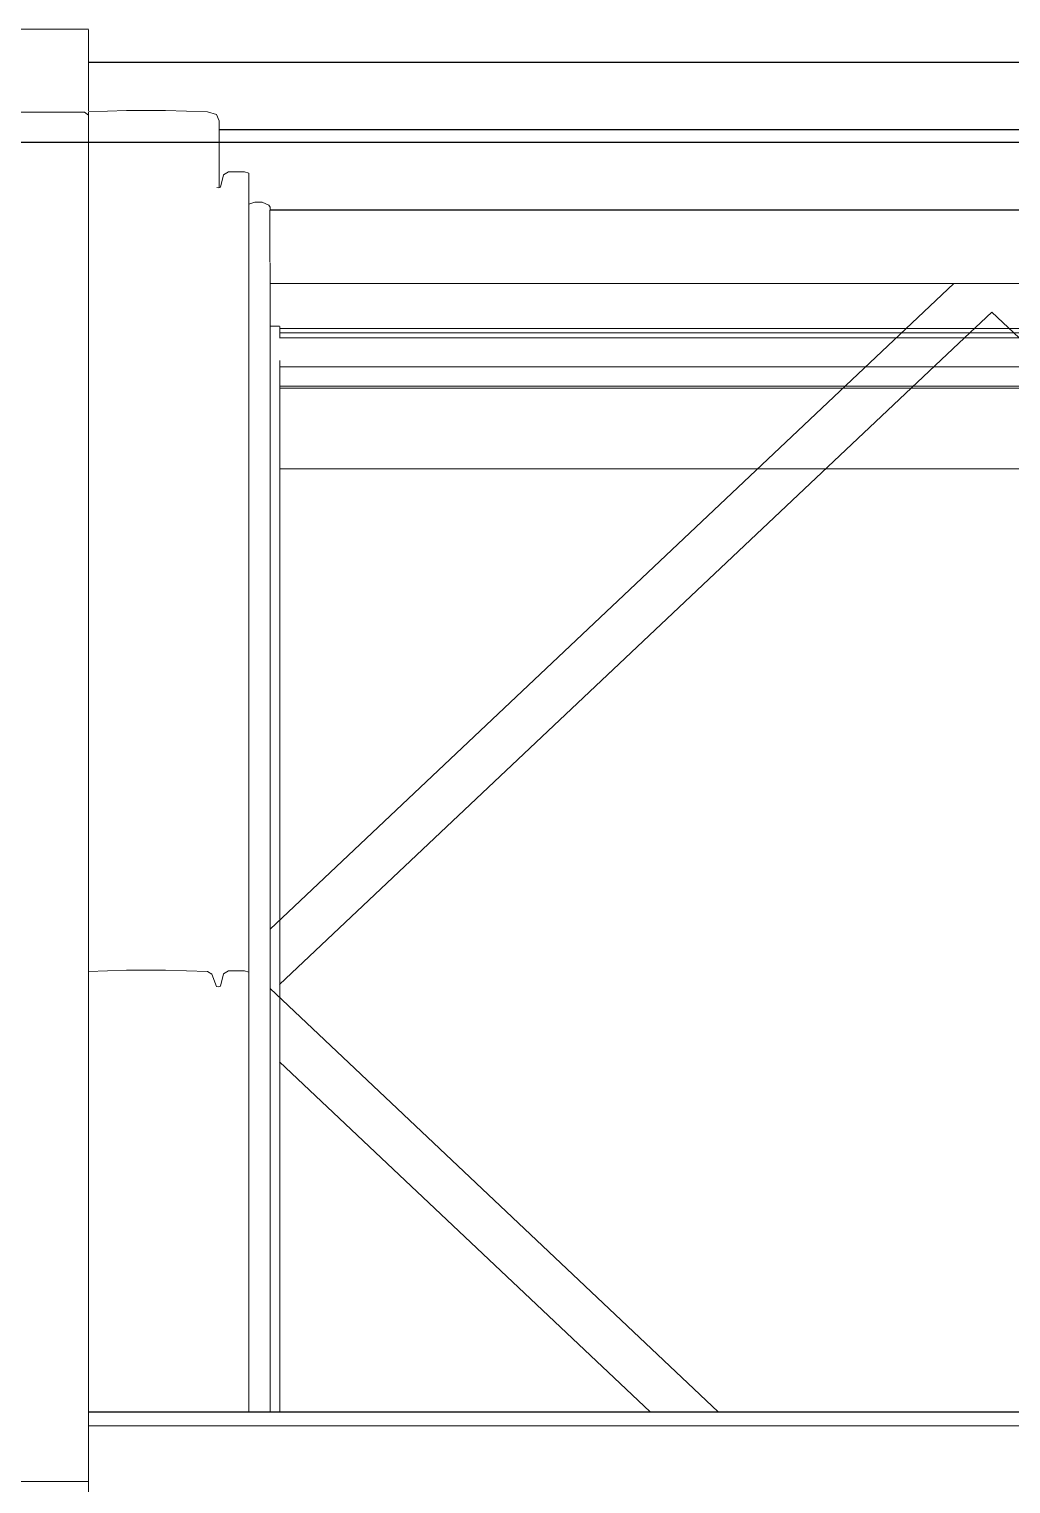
# Model space of a CAD drawing. Header units: metres. Extents: x -3 to 171, y -23 to 41.
# Drawn here: x 1.94 to 2.35, y -0.56 to 0.047 of the extents above; entities that cross this region are included whole.
import ezdxf

# ---------------------------------------------------------------- set-up
doc = ezdxf.new("R2010")
doc.units = ezdxf.units.M
doc.header["$MEASUREMENT"] = 0
doc.linetypes.add('Achse', pattern=[0.004, 0.002, -0.001, 0, -0.001])
doc.linetypes.add('Wipeout_Contour', pattern=[1, 0, -1])
for name, color, linetype in [('6._Dach PP STG1_1_000 Achsraster', 7, 'Continuous'), ('6._Dach PP STG1_1_325 Dachfenster', 7, 'Continuous'), ('6._Dach PP STG1_1_840 Baulinien', 7, 'Continuous'), ('6._Dach PP STG1_1_Neubau_840 Baulinien', 7, 'Continuous')]:
    doc.layers.add(name, color=color, linetype=linetype)
doc.linetypes.add('Grenze Grundstück', pattern='A,0,[1,415_260415_PP_VA_1_9 DD STG11.Shx,S=0.00031746,R=0,X=0,Y=0],-0.04,0', length=0.04)

msp = doc.modelspace()

# ---------------------------------------------------------------- linework, layer by layer
at = {"layer": '6._Dach PP STG1_1_000 Achsraster', "color": 5, "linetype": 'Achse', "lineweight": 0, "ltscale": 1000}
msp.add_line((-1.5, 0), (21, 0), dxfattribs=at)
at = {"layer": '6._Dach PP STG1_1_840 Baulinien', "color": 76, "linetype": 'Grenze Grundstück', "lineweight": 13, "ltscale": 1000, "true_color": 0x3f7f02, "flags": 128}
msp.add_lwpolyline([(0.06116, -22.52309), (0.05639, -12.20308), (0.00004, -0.00023), (18.98502, -0.00125), (18.95804, -11.44515), (18.90348, -19.57034), (18.8897, -22.52309)], dxfattribs=at)

# ---------------------------------------------------------------- wipeouts: each hides what was drawn before it
at = {"color": 254, "linetype": 'Wipeout_Contour', "lineweight": 0, "ltscale": 7.993236}
msp.add_wipeout([(1.96465, 0.04719), (1.91916, 0.04719), (1.92015, 0.04689), (1.96465, 0.04683)], dxfattribs=at).dxf.layer = '6._Dach PP STG1_1_325 Dachfenster'
at = {"color": 254, "linetype": 'Wipeout_Contour', "lineweight": 0, "ltscale": 7.082322}
msp.add_wipeout([(2.71905, 0.03339), (1.96465, 0.03339), (2.71905, 0.03311)], dxfattribs=at).dxf.layer = '6._Dach PP STG1_1_325 Dachfenster'

# ---------------------------------------------------------------- next in the draw order: wipeouts: each hides what was drawn before it
at = {"color": 254, "linetype": 'Wipeout_Contour', "lineweight": 0, "ltscale": 8.011429}
msp.add_wipeout([(1.96465, 0.04683), (1.92045, 0.04683), (1.92186, 0.04449), (1.96465, 0.04449)], dxfattribs=at).dxf.layer = '6._Dach PP STG1_1_325 Dachfenster'
at = {"color": 254, "linetype": 'Wipeout_Contour', "lineweight": 0, "ltscale": 9.591176}
msp.add_wipeout([(1.96465, 0.02858), (2.71905, 0.02858), (2.71905, 0.03311), (1.96465, 0.03311)], dxfattribs=at).dxf.layer = '6._Dach PP STG1_1_325 Dachfenster'
at = {"color": 254, "linetype": 'Wipeout_Contour', "lineweight": 0, "ltscale": 8.362648}
msp.add_wipeout([(1.96465, -0.34634), (1.96465, -0.53024), (1.98055, -0.53024), (1.98055, -0.34583)], dxfattribs=at).dxf.layer = '6._Dach PP STG1_1_325 Dachfenster'
at = {"color": 254, "linetype": 'Wipeout_Contour', "lineweight": 0, "ltscale": 8.52984}
msp.add_wipeout([(2.01615, -0.34746), (2.01615, -0.53024), (2.01815, -0.53024), (2.01815, -0.35262)], dxfattribs=at).dxf.layer = '6._Dach PP STG1_1_325 Dachfenster'
at = {"color": 254, "linetype": 'Wipeout_Contour', "lineweight": 0, "ltscale": 8.350469}
msp.add_wipeout([(1.96465, -0.55942), (1.92469, -0.55942), (1.92505, -0.56858), (1.96465, -0.56858)], dxfattribs=at).dxf.layer = '6._Dach PP STG1_1_325 Dachfenster'

# ---------------------------------------------------------------- next in the draw order: wipeouts: each hides what was drawn before it
at = {"color": 254, "linetype": 'Wipeout_Contour', "lineweight": 0, "ltscale": 8.231108}
msp.add_wipeout([(1.92615, 0.01247), (1.92615, -0.55942), (1.96295, -0.55942), (1.96295, 0.01247)], dxfattribs=at).dxf.layer = '6._Dach PP STG1_1_325 Dachfenster'
at = {"color": 254, "linetype": 'Wipeout_Contour', "lineweight": 0, "ltscale": 8.538811}
msp.add_wipeout([(2.01895, -0.35283), (2.01895, -0.53024), (2.01975, -0.53024), (2.01975, -0.35255)], dxfattribs=at).dxf.layer = '6._Dach PP STG1_1_325 Dachfenster'

# ---------------------------------------------------------------- next in the draw order: wipeouts: each hides what was drawn before it
at = {"color": 254, "linetype": 'Wipeout_Contour', "lineweight": 0, "ltscale": 8.300079}
msp.add_wipeout([(1.96295, 0.01247), (1.96295, -0.55942), (1.96465, -0.55942), (1.96465, 0.01121)], dxfattribs=at).dxf.layer = '6._Dach PP STG1_1_325 Dachfenster'
at = {"color": 254, "linetype": 'Wipeout_Contour', "lineweight": 0, "ltscale": 8.535828}
msp.add_wipeout([(2.01815, -0.35262), (2.01815, -0.53024), (2.01895, -0.53024), (2.01895, -0.35283)], dxfattribs=at).dxf.layer = '6._Dach PP STG1_1_325 Dachfenster'

# ---------------------------------------------------------------- next in the draw order: wipeouts: each hides what was drawn before it
at = {"color": 254, "linetype": 'Wipeout_Contour', "lineweight": 0, "ltscale": 37.748651}
msp.add_wipeout([(1.96465, 0.02356), (1.96465, 0.01269), (1.98055, 0.0132), (1.99675, 0.0132), (2.01435, 0.01264), (2.01815, 0.01158), (2.01915, 0.00882), (2.01915, 0.00525), (2.66455, 0.00525), (2.66455, 0.00882), (2.66555, 0.01158), (2.66935, 0.01264), (2.68695, 0.0132), (2.70315, 0.0132), (2.71905, 0.01269), (2.71905, 0.02356)], dxfattribs=at).dxf.layer = '6._Dach PP STG1_1_325 Dachfenster'
at = {"color": 254, "linetype": 'Wipeout_Contour', "lineweight": 0, "ltscale": 8.521918}
msp.add_wipeout([(2.01435, -0.3464), (2.01435, -0.53024), (2.01615, -0.53024), (2.01615, -0.34746)], dxfattribs=at).dxf.layer = '6._Dach PP STG1_1_325 Dachfenster'
at = {"color": 254, "linetype": 'Wipeout_Contour', "lineweight": 0, "ltscale": 8.541588}
msp.add_wipeout([(2.01975, -0.35255), (2.01975, -0.53024), (2.02105, -0.53024), (2.02105, -0.34739)], dxfattribs=at).dxf.layer = '6._Dach PP STG1_1_325 Dachfenster'
at = {"color": 254, "linetype": 'Wipeout_Contour', "lineweight": 0, "ltscale": 9.919979}
msp.add_wipeout([(1.96465, -0.55119), (2.71905, -0.55119), (2.71905, -0.5477), (1.96465, -0.5477)], dxfattribs=at).dxf.layer = '6._Dach PP STG1_1_325 Dachfenster'
at = {"color": 254, "linetype": 'Wipeout_Contour', "lineweight": 0, "ltscale": 9.927556}
msp.add_wipeout([(2.71905, -0.55491), (1.96465, -0.55491), (1.96465, -0.55879), (2.71905, -0.55879)], dxfattribs=at).dxf.layer = '6._Dach PP STG1_1_325 Dachfenster'

# ---------------------------------------------------------------- next in the draw order: wipeouts: each hides what was drawn before it
at = {"color": 254, "linetype": 'Wipeout_Contour', "lineweight": 0, "ltscale": 9.591634}
msp.add_wipeout([(1.96465, 0.02689), (1.96465, 0.02462), (2.71905, 0.02462), (2.71905, 0.02689)], dxfattribs=at).dxf.layer = '6._Dach PP STG1_1_325 Dachfenster'
at = {"color": 254, "linetype": 'Wipeout_Contour', "lineweight": 0, "ltscale": 8.486943}
msp.add_wipeout([(1.99675, -0.34583), (1.99675, -0.53024), (2.01435, -0.53024), (2.01435, -0.3464)], dxfattribs=at).dxf.layer = '6._Dach PP STG1_1_325 Dachfenster'
at = {"color": 254, "linetype": 'Wipeout_Contour', "lineweight": 0, "ltscale": 8.547657}
msp.add_wipeout([(2.02105, -0.34739), (2.02105, -0.53024), (2.02315, -0.53024), (2.02315, -0.34611)], dxfattribs=at).dxf.layer = '6._Dach PP STG1_1_325 Dachfenster'
at = {"color": 254, "linetype": 'Wipeout_Contour', "lineweight": 0, "ltscale": 9.923662}
msp.add_wipeout([(1.96465, -0.55491), (2.71905, -0.55491), (2.71905, -0.55119), (1.96465, -0.55119)], dxfattribs=at).dxf.layer = '6._Dach PP STG1_1_325 Dachfenster'
at = {"color": 254, "linetype": 'Wipeout_Contour', "lineweight": 0, "ltscale": 9.930061}
msp.add_wipeout([(1.96465, -0.55988), (2.71905, -0.55988), (2.71905, -0.55938), (1.96465, -0.55938)], dxfattribs=at).dxf.layer = '6._Dach PP STG1_1_325 Dachfenster'

# ---------------------------------------------------------------- next in the draw order: wipeouts: each hides what was drawn before it
at = {"color": 254, "linetype": 'Wipeout_Contour', "lineweight": 0, "ltscale": 9.591414}
msp.add_wipeout([(1.96465, 0.02858), (1.96465, 0.02689), (2.71905, 0.02689), (2.71905, 0.02858)], dxfattribs=at).dxf.layer = '6._Dach PP STG1_1_325 Dachfenster'
at = {"color": 254, "linetype": 'Wipeout_Contour', "lineweight": 0, "ltscale": 8.389578}
msp.add_wipeout([(2.01615, -0.01374), (2.01615, -0.34746), (2.01815, -0.35262), (2.01815, -0.0189)], dxfattribs=at).dxf.layer = '6._Dach PP STG1_1_325 Dachfenster'
at = {"color": 254, "linetype": 'Wipeout_Contour', "lineweight": 0, "ltscale": 8.423091}
msp.add_wipeout([(1.99675, -0.34583), (1.98055, -0.34583), (1.98055, -0.53024), (1.99675, -0.53024)], dxfattribs=at).dxf.layer = '6._Dach PP STG1_1_325 Dachfenster'
at = {"color": 254, "linetype": 'Wipeout_Contour', "lineweight": 0, "ltscale": 8.56458}
msp.add_wipeout([(2.02315, -0.34611), (2.02315, -0.53024), (2.02975, -0.53024), (2.02975, -0.34611)], dxfattribs=at).dxf.layer = '6._Dach PP STG1_1_325 Dachfenster'
at = {"color": 254, "linetype": 'Wipeout_Contour', "lineweight": 0, "ltscale": 7.247028}
msp.add_wipeout([(2.71905, -0.55931), (1.96465, -0.55931), (2.71905, -0.55938)], dxfattribs=at).dxf.layer = '6._Dach PP STG1_1_325 Dachfenster'

# ---------------------------------------------------------------- next in the draw order: wipeouts: each hides what was drawn before it
at = {"color": 254, "linetype": 'Wipeout_Contour', "lineweight": 0, "ltscale": 8.017944}
msp.add_wipeout([(1.92282, 0.04027), (1.92403, 0.02775), (1.96465, 0.02775), (1.96465, 0.04027)], dxfattribs=at).dxf.layer = '6._Dach PP STG1_1_325 Dachfenster'
at = {"color": 254, "linetype": 'Wipeout_Contour', "lineweight": 0, "ltscale": 9.591781}
msp.add_wipeout([(1.96465, 0.02462), (1.96465, 0.02356), (2.71905, 0.02356), (2.71905, 0.02462)], dxfattribs=at).dxf.layer = '6._Dach PP STG1_1_325 Dachfenster'
at = {"color": 254, "linetype": 'Wipeout_Contour', "lineweight": 0, "ltscale": 8.224572}
msp.add_wipeout([(1.96465, -0.01262), (1.96465, -0.34634), (1.98055, -0.34583), (1.98055, -0.01211)], dxfattribs=at).dxf.layer = '6._Dach PP STG1_1_325 Dachfenster'
at = {"color": 254, "linetype": 'Wipeout_Contour', "lineweight": 0, "ltscale": 8.280112}
msp.add_wipeout([(2.01815, -0.35262), (2.01895, -0.35283), (2.01895, -0.01915), (2.01825, -0.01896)], dxfattribs=at).dxf.layer = '6._Dach PP STG1_1_325 Dachfenster'
at = {"color": 254, "linetype": 'Wipeout_Contour', "lineweight": 0, "ltscale": 8.58013}
msp.add_wipeout([(2.02975, -0.34611), (2.02975, -0.53024), (2.03165, -0.53024), (2.03165, -0.34661)], dxfattribs=at).dxf.layer = '6._Dach PP STG1_1_325 Dachfenster'
at = {"color": 254, "linetype": 'Wipeout_Contour', "lineweight": 0, "ltscale": 7.709537}
msp.add_wipeout([(1.96465, -0.55915), (2.71905, -0.55915), (1.96465, -0.55879)], dxfattribs=at).dxf.layer = '6._Dach PP STG1_1_325 Dachfenster'

# ---------------------------------------------------------------- next in the draw order: linework, layer by layer
at = {"layer": '6._Dach PP STG1_1_325 Dachfenster', "color": 7, "linetype": 'Continuous', "lineweight": 13, "ltscale": 1000, "flags": 128}
for points in [[(1.96465, 0.03339), (2.71905, 0.03339)], [(1.96465, -0.55942), (1.92469, -0.55942), (1.88905, -0.55942)], [(1.96465, -0.57154), (1.96465, -0.56858), (1.96465, -0.55942)]]:
    msp.add_lwpolyline(points, dxfattribs=at)

# ---------------------------------------------------------------- next in the draw order: wipeouts: each hides what was drawn before it
at = {"color": 254, "linetype": 'Wipeout_Contour', "lineweight": 0, "ltscale": 8.022663}
msp.add_wipeout([(1.96465, 0.04449), (1.92186, 0.04449), (1.92282, 0.04027), (1.96465, 0.04027)], dxfattribs=at).dxf.layer = '6._Dach PP STG1_1_325 Dachfenster'
at = {"color": 254, "linetype": 'Wipeout_Contour', "lineweight": 0, "ltscale": 8.405484}
msp.add_wipeout([(2.01975, -0.01886), (2.01895, -0.01915), (2.01895, -0.35283), (2.01975, -0.35255)], dxfattribs=at).dxf.layer = '6._Dach PP STG1_1_325 Dachfenster'
at = {"color": 254, "linetype": 'Wipeout_Contour', "lineweight": 0, "ltscale": 8.554437}
msp.add_wipeout([(2.03405, -0.02509), (2.03405, -0.53024), (2.03715, -0.53024), (2.03715, -0.02516)], dxfattribs=at).dxf.layer = '6._Dach PP STG1_1_325 Dachfenster'

# ---------------------------------------------------------------- next in the draw order: linework, layer by layer
at = {"layer": '6._Dach PP STG1_1_325 Dachfenster', "color": 7, "linetype": 'Continuous', "lineweight": 13, "ltscale": 1000, "flags": 128}
msp.add_lwpolyline([(1.96465, 0.04719), (1.91916, 0.04719), (1.88905, 0.04719)], dxfattribs=at)

# ---------------------------------------------------------------- next in the draw order: wipeouts: each hides what was drawn before it
at = {"color": 254, "linetype": 'Wipeout_Contour', "lineweight": 0, "ltscale": 8.386499}
msp.add_wipeout([(2.01435, -0.01268), (2.01435, -0.3464), (2.01615, -0.34746), (2.01615, -0.01374)], dxfattribs=at).dxf.layer = '6._Dach PP STG1_1_325 Dachfenster'
at = {"color": 254, "linetype": 'Wipeout_Contour', "lineweight": 0, "ltscale": 8.401191}
msp.add_wipeout([(2.01975, -0.01886), (2.01975, -0.35255), (2.02105, -0.34739), (2.02105, -0.0137)], dxfattribs=at).dxf.layer = '6._Dach PP STG1_1_325 Dachfenster'
at = {"color": 254, "linetype": 'Wipeout_Contour', "lineweight": 0, "ltscale": 8.54375}
msp.add_wipeout([(2.03165, -0.02591), (2.03165, -0.53024), (2.03405, -0.53024), (2.03405, -0.02509)], dxfattribs=at).dxf.layer = '6._Dach PP STG1_1_325 Dachfenster'
at = {"color": 254, "linetype": 'Wipeout_Contour', "lineweight": 0, "ltscale": 8.565451}
msp.add_wipeout([(2.03715, -0.02516), (2.03715, -0.53024), (2.03995, -0.53024), (2.03995, -0.02629)], dxfattribs=at).dxf.layer = '6._Dach PP STG1_1_325 Dachfenster'

# ---------------------------------------------------------------- next in the draw order: linework, layer by layer
at = {"layer": '6._Dach PP STG1_1_325 Dachfenster', "color": 7, "linetype": 'Continuous', "lineweight": 13, "ltscale": 1000, "flags": 128}
for points in [[(2.01895, -0.35283), (2.01815, -0.35262)], [(2.01975, -0.35255), (2.01895, -0.35283)]]:
    msp.add_lwpolyline(points, dxfattribs=at)

# ---------------------------------------------------------------- next in the draw order: wipeouts: each hides what was drawn before it
at = {"color": 254, "linetype": 'Wipeout_Contour', "lineweight": 0, "ltscale": 8.350706}
msp.add_wipeout([(2.01435, -0.01268), (1.99675, -0.01211), (1.99675, -0.34583), (2.01435, -0.3464)], dxfattribs=at).dxf.layer = '6._Dach PP STG1_1_325 Dachfenster'
at = {"color": 254, "linetype": 'Wipeout_Contour', "lineweight": 0, "ltscale": 8.412241}
msp.add_wipeout([(2.02105, -0.0137), (2.02105, -0.34739), (2.02315, -0.34611), (2.02315, -0.01243)], dxfattribs=at).dxf.layer = '6._Dach PP STG1_1_325 Dachfenster'
at = {"color": 254, "linetype": 'Wipeout_Contour', "lineweight": 0, "ltscale": 8.44599}
msp.add_wipeout([(2.02975, -0.01243), (2.02975, -0.34611), (2.03165, -0.34661), (2.03165, -0.01292)], dxfattribs=at).dxf.layer = '6._Dach PP STG1_1_325 Dachfenster'
at = {"color": 254, "linetype": 'Wipeout_Contour', "lineweight": 0, "ltscale": 10.127056}
msp.add_wipeout([(2.03995, -0.53024), (2.04045, -0.05039), (2.04035, -0.02827), (2.04045, -0.02714), (2.03995, -0.02629)], dxfattribs=at).dxf.layer = '6._Dach PP STG1_1_325 Dachfenster'

# ---------------------------------------------------------------- next in the draw order: linework, layer by layer
at = {"layer": '6._Dach PP STG1_1_325 Dachfenster', "color": 7, "linetype": 'Continuous', "lineweight": 13, "ltscale": 1000, "flags": 128}
for points in [[(2.01615, -0.34746), (2.01435, -0.3464)], [(2.01815, -0.35262), (2.01615, -0.34746)]]:
    msp.add_lwpolyline(points, dxfattribs=at)

# ---------------------------------------------------------------- next in the draw order: wipeouts: each hides what was drawn before it
at = {"color": 254, "linetype": 'Wipeout_Contour', "lineweight": 0, "ltscale": 8.286644}
msp.add_wipeout([(1.98055, -0.01211), (1.98055, -0.34583), (1.99675, -0.34583), (1.99675, -0.01211)], dxfattribs=at).dxf.layer = '6._Dach PP STG1_1_325 Dachfenster'
at = {"color": 254, "linetype": 'Wipeout_Contour', "lineweight": 0, "ltscale": 8.4309}
msp.add_wipeout([(2.02975, -0.01243), (2.02315, -0.01243), (2.02315, -0.34611), (2.02975, -0.34611)], dxfattribs=at).dxf.layer = '6._Dach PP STG1_1_325 Dachfenster'
at = {"color": 254, "linetype": 'Wipeout_Contour', "lineweight": 0, "ltscale": 9.597579}
msp.add_wipeout([(2.04035, -0.02848), (2.04035, -0.03909), (2.64335, -0.03909), (2.64335, -0.02848)], dxfattribs=at).dxf.layer = '6._Dach PP STG1_1_325 Dachfenster'
at = {"color": 254, "linetype": 'Wipeout_Contour', "lineweight": 0, "ltscale": 9.599644}
msp.add_wipeout([(2.04035, -0.0434), (2.04035, -0.04842), (2.64335, -0.04842), (2.64335, -0.0434)], dxfattribs=at).dxf.layer = '6._Dach PP STG1_1_325 Dachfenster'
at = {"color": 254, "linetype": 'Wipeout_Contour', "lineweight": 0, "ltscale": 7.011359}
msp.add_wipeout([(2.32598, -0.0591), (2.04045, -0.0591), (2.04045, -0.32876)], dxfattribs=at).dxf.layer = '6._Dach PP STG1_1_325 Dachfenster'
at = {"color": 254, "linetype": 'Wipeout_Contour', "lineweight": 0, "ltscale": 7.260965}
msp.add_wipeout([(2.04045, -0.3535), (2.04045, -0.53024), (2.22759, -0.53024)], dxfattribs=at).dxf.layer = '6._Dach PP STG1_1_325 Dachfenster'

# ---------------------------------------------------------------- next in the draw order: linework, layer by layer
at = {"layer": '6._Dach PP STG1_1_325 Dachfenster', "color": 7, "linetype": 'Continuous', "lineweight": 13, "ltscale": 1000, "flags": 128}
for points in [[(2.01435, -0.3464), (1.99675, -0.34583), (1.98055, -0.34583), (1.96465, -0.34634)], [(2.02315, -0.34611), (2.02105, -0.34739)], [(2.03165, -0.34661), (2.02975, -0.34611), (2.02315, -0.34611)], [(2.02105, -0.34739), (2.01975, -0.35255)]]:
    msp.add_lwpolyline(points, dxfattribs=at)

# ---------------------------------------------------------------- next in the draw order: wipeouts: each hides what was drawn before it
at = {"color": 254, "linetype": 'Wipeout_Contour', "lineweight": 0, "ltscale": 8.145679}
msp.add_wipeout([(1.96465, 0.01269), (1.96465, -0.01262), (1.98055, -0.01211), (1.98055, 0.0132)], dxfattribs=at).dxf.layer = '6._Dach PP STG1_1_325 Dachfenster'
at = {"color": 254, "linetype": 'Wipeout_Contour', "lineweight": 0, "ltscale": 8.271968}
msp.add_wipeout([(1.99675, 0.0132), (1.99675, -0.01211), (2.01435, -0.01268), (2.01435, 0.01264)], dxfattribs=at).dxf.layer = '6._Dach PP STG1_1_325 Dachfenster'
at = {"color": 254, "linetype": 'Wipeout_Contour', "lineweight": 0, "ltscale": 33.115613}
msp.add_wipeout([(2.65205, -0.02134), (2.03165, -0.02134), (2.03165, -0.02591), (2.03405, -0.02509), (2.03715, -0.02516), (2.03995, -0.02629), (2.04045, -0.02714), (2.04045, -0.02827), (2.64325, -0.02827), (2.64325, -0.02714), (2.64375, -0.02629), (2.64655, -0.02516), (2.64965, -0.02509), (2.65205, -0.02591)], dxfattribs=at).dxf.layer = '6._Dach PP STG1_1_325 Dachfenster'
at = {"color": 254, "linetype": 'Wipeout_Contour', "lineweight": 0, "ltscale": 9.598731}
msp.add_wipeout([(2.04035, -0.03909), (2.04035, -0.0434), (2.64335, -0.0434), (2.64335, -0.03909)], dxfattribs=at).dxf.layer = '6._Dach PP STG1_1_325 Dachfenster'
at = {"color": 254, "linetype": 'Wipeout_Contour', "lineweight": 0, "ltscale": 19.376121}
msp.add_wipeout([(2.04045, -0.3535), (2.22759, -0.53024), (2.45611, -0.53024), (2.64325, -0.3535), (2.64325, -0.32876), (2.35773, -0.0591), (2.32598, -0.0591), (2.04045, -0.32876)], dxfattribs=at).dxf.layer = '6._Dach PP STG1_1_325 Dachfenster'

# ---------------------------------------------------------------- next in the draw order: linework, layer by layer
at = {"layer": '6._Dach PP STG1_1_325 Dachfenster', "color": 7, "linetype": 'Continuous', "lineweight": 13, "ltscale": 1000, "flags": 128}
for points in [[(2.03405, -0.02509), (2.03165, -0.02591)], [(2.03715, -0.02516), (2.03405, -0.02509)], [(2.03995, -0.02629), (2.03715, -0.02516)], [(2.04045, -0.02714), (2.03995, -0.02629)], [(2.04035, -0.02827), (2.64335, -0.02827)], [(2.04045, -0.02714), (2.04045, -0.02827)], [(2.34185, -0.07098), (2.3304, -0.0818), (2.32066, -0.09099), (2.04442, -0.35188)], [(2.34185, -0.07098), (2.35331, -0.0818), (2.36304, -0.09099), (2.63929, -0.35188)], [(2.04045, -0.07685), (2.04435, -0.07685)], [(2.04455, -0.07706), (2.04455, -0.0818)], [(2.04455, -0.07791), (2.63915, -0.07791)], [(2.04442, -0.0818), (2.63929, -0.0818)], [(2.04455, -0.0796), (2.63915, -0.0796)], [(2.04455, -0.09382), (2.63915, -0.09382)], [(2.04455, -0.10195), (2.63915, -0.10195)], [(2.04455, -0.10273), (2.63915, -0.10273)], [(2.04455, -0.13646), (2.63915, -0.13646)]]:
    msp.add_lwpolyline(points, dxfattribs=at)

# ---------------------------------------------------------------- next in the draw order: wipeouts: each hides what was drawn before it
at = {"color": 254, "linetype": 'Wipeout_Contour', "lineweight": 0, "ltscale": 7.133245}
msp.add_wipeout([(1.92458, 0.01262), (1.96295, 0.01247), (1.96465, 0.01121), (1.96465, 0.01262)], dxfattribs=at).dxf.layer = '6._Dach PP STG1_1_325 Dachfenster'
at = {"color": 254, "linetype": 'Wipeout_Contour', "lineweight": 0, "ltscale": 8.217705}
msp.add_wipeout([(1.98055, 0.0132), (1.98055, -0.01211), (1.99675, -0.01211), (1.99675, 0.0132)], dxfattribs=at).dxf.layer = '6._Dach PP STG1_1_325 Dachfenster'
at = {"color": 254, "linetype": 'Wipeout_Contour', "lineweight": 0, "ltscale": 6.709247}
msp.add_wipeout([(2.01435, 0.01264), (2.01435, -0.01268), (2.01815, 0.01158)], dxfattribs=at).dxf.layer = '6._Dach PP STG1_1_325 Dachfenster'
at = {"color": 254, "linetype": 'Wipeout_Contour', "lineweight": 0, "ltscale": 9.601765}
msp.add_wipeout([(2.04045, -0.05358), (2.04045, -0.05903), (2.64325, -0.05903), (2.64325, -0.05358)], dxfattribs=at).dxf.layer = '6._Dach PP STG1_1_325 Dachfenster'
at = {"color": 254, "linetype": 'Wipeout_Contour', "lineweight": 0, "ltscale": 9.903986}
msp.add_wipeout([(1.96465, -0.53037), (1.96465, -0.53611), (2.71905, -0.53611), (2.71905, -0.53037)], dxfattribs=at).dxf.layer = '6._Dach PP STG1_1_325 Dachfenster'

# ---------------------------------------------------------------- next in the draw order: linework, layer by layer
at = {"layer": '6._Dach PP STG1_1_325 Dachfenster', "color": 7, "linetype": 'Continuous', "lineweight": 13, "ltscale": 1000, "flags": 128}
for points in [[(2.04045, -0.05903), (2.64325, -0.05903)], [(2.32598, -0.0591), (2.04045, -0.32876)], [(2.04045, -0.0591), (2.64325, -0.0591)], [(2.04455, -0.09127), (2.04455, -0.53024)], [(2.22759, -0.53024), (2.04045, -0.3535)], [(2.19914, -0.53024), (2.04442, -0.38412)], [(2.71905, -0.53024), (1.96465, -0.53024)]]:
    msp.add_lwpolyline(points, dxfattribs=at)

# ---------------------------------------------------------------- next in the draw order: wipeouts: each hides what was drawn before it
at = {"color": 254, "linetype": 'Wipeout_Contour', "lineweight": 0, "ltscale": 10.473945}
msp.add_wipeout([(1.92403, 0.02775), (1.92415, 0.02455), (1.92466, 0.01304), (1.96465, 0.01304), (1.96465, 0.02775)], dxfattribs=at).dxf.layer = '6._Dach PP STG1_1_325 Dachfenster'
at = {"color": 254, "linetype": 'Wipeout_Contour', "lineweight": 0, "ltscale": 7.946701}
msp.add_wipeout([(2.01615, -0.01374), (2.01815, -0.01883), (2.01915, 0.00882), (2.01815, 0.01158)], dxfattribs=at).dxf.layer = '6._Dach PP STG1_1_325 Dachfenster'
at = {"color": 254, "linetype": 'Wipeout_Contour', "lineweight": 0, "ltscale": 14.289036}
msp.add_wipeout([(2.04035, -0.04927), (2.04035, -0.05012), (2.04045, -0.05118), (2.64325, -0.05118), (2.64325, -0.05039), (2.64335, -0.04927)], dxfattribs=at).dxf.layer = '6._Dach PP STG1_1_325 Dachfenster'
at = {"color": 254, "linetype": 'Wipeout_Contour', "lineweight": 0, "ltscale": 9.907168}
msp.add_wipeout([(1.96465, -0.53763), (2.71905, -0.53763), (2.71905, -0.53611), (1.96465, -0.53611)], dxfattribs=at).dxf.layer = '6._Dach PP STG1_1_325 Dachfenster'

# ---------------------------------------------------------------- next in the draw order: linework, layer by layer
at = {"layer": '6._Dach PP STG1_1_325 Dachfenster', "color": 7, "linetype": 'Continuous', "lineweight": 13, "ltscale": 1000, "flags": 128}
for points in [[(1.96465, 0.01304), (1.96465, 0.02775), (1.96465, 0.04027), (1.96465, 0.04449), (1.96465, 0.04683)], [(1.96295, 0.01247), (1.92615, 0.01247), (1.89075, 0.01247)], [(1.96295, 0.01247), (1.96465, 0.01121)], [(1.96465, 0.01121), (1.96465, 0.01262)]]:
    msp.add_lwpolyline(points, dxfattribs=at)

# ---------------------------------------------------------------- next in the draw order: wipeouts: each hides what was drawn before it
at = {"color": 254, "linetype": 'Wipeout_Contour', "lineweight": 0, "ltscale": 5.952548}
msp.add_wipeout([(2.01815, -0.01883), (2.01895, -0.01915), (2.01915, 0.00882)], dxfattribs=at).dxf.layer = '6._Dach PP STG1_1_325 Dachfenster'
at = {"color": 254, "linetype": 'Wipeout_Contour', "lineweight": 0, "ltscale": 9.600669}
msp.add_wipeout([(2.04045, -0.05118), (2.04045, -0.05224), (2.64325, -0.05224), (2.64325, -0.05118)], dxfattribs=at).dxf.layer = '6._Dach PP STG1_1_325 Dachfenster'
at = {"color": 254, "linetype": 'Wipeout_Contour', "lineweight": 0, "ltscale": 9.911101}
msp.add_wipeout([(2.71905, -0.53958), (1.96465, -0.53958), (1.96465, -0.54189), (2.71905, -0.54189)], dxfattribs=at).dxf.layer = '6._Dach PP STG1_1_325 Dachfenster'

# ---------------------------------------------------------------- next in the draw order: wipeouts: each hides what was drawn before it
at = {"color": 254, "linetype": 'Wipeout_Contour', "lineweight": 0, "ltscale": 6.253743}
msp.add_wipeout([(2.01435, -0.01268), (2.01615, -0.01374), (2.01815, 0.01158)], dxfattribs=at).dxf.layer = '6._Dach PP STG1_1_325 Dachfenster'
at = {"color": 254, "linetype": 'Wipeout_Contour', "lineweight": 0, "ltscale": 9.600829}
msp.add_wipeout([(2.04045, -0.05288), (2.64325, -0.05288), (2.64325, -0.05224), (2.04045, -0.05224)], dxfattribs=at).dxf.layer = '6._Dach PP STG1_1_325 Dachfenster'
at = {"color": 254, "linetype": 'Wipeout_Contour', "lineweight": 0, "ltscale": 9.908937}
msp.add_wipeout([(1.96465, -0.53763), (1.96465, -0.53958), (2.71905, -0.53958), (2.71905, -0.53763)], dxfattribs=at).dxf.layer = '6._Dach PP STG1_1_325 Dachfenster'

# ---------------------------------------------------------------- next in the draw order: linework, layer by layer
at = {"layer": '6._Dach PP STG1_1_325 Dachfenster', "color": 7, "linetype": 'Continuous', "lineweight": 13, "ltscale": 1000, "flags": 128}
for points in [[(2.01815, 0.01158), (2.01435, 0.01264), (1.99675, 0.0132), (1.98055, 0.0132), (1.96465, 0.01269)], [(2.01915, 0.00882), (2.01815, 0.01158)], [(2.71905, -0.53611), (1.96465, -0.53611)]]:
    msp.add_lwpolyline(points, dxfattribs=at)

# ---------------------------------------------------------------- next in the draw order: wipeouts: each hides what was drawn before it
at = {"color": 254, "linetype": 'Wipeout_Contour', "lineweight": 0, "ltscale": 9.593402}
msp.add_wipeout([(2.01915, 0.00518), (2.01915, -0.00677), (2.66455, -0.00677), (2.66455, 0.00518)], dxfattribs=at).dxf.layer = '6._Dach PP STG1_1_325 Dachfenster'
at = {"color": 254, "linetype": 'Wipeout_Contour', "lineweight": 0, "ltscale": 9.600091}
msp.add_wipeout([(2.04035, -0.04842), (2.04035, -0.04927), (2.64335, -0.04927), (2.64335, -0.04842)], dxfattribs=at).dxf.layer = '6._Dach PP STG1_1_325 Dachfenster'
at = {"color": 254, "linetype": 'Wipeout_Contour', "lineweight": 0, "ltscale": 9.600965}
msp.add_wipeout([(2.04045, -0.05358), (2.64325, -0.05358), (2.64325, -0.05288), (2.04045, -0.05288)], dxfattribs=at).dxf.layer = '6._Dach PP STG1_1_325 Dachfenster'
at = {"color": 254, "linetype": 'Wipeout_Contour', "lineweight": 0, "ltscale": 9.913682}
msp.add_wipeout([(1.96465, -0.54465), (2.71905, -0.54465), (2.71905, -0.54189), (1.96465, -0.54189)], dxfattribs=at).dxf.layer = '6._Dach PP STG1_1_325 Dachfenster'

# ---------------------------------------------------------------- next in the draw order: linework, layer by layer
at = {"layer": '6._Dach PP STG1_1_325 Dachfenster', "color": 7, "linetype": 'Continuous', "lineweight": 13, "ltscale": 1000, "flags": 128}
for points in [[(2.01915, 0.00525), (2.66455, 0.00525)], [(2.04035, -0.02848), (2.04035, -0.03909), (2.04035, -0.0434), (2.04035, -0.04842), (2.04035, -0.04927), (2.04035, -0.05012)], [(2.04045, -0.05039), (2.04045, -0.53024)]]:
    msp.add_lwpolyline(points, dxfattribs=at)
at = {"layer": '6._Dach PP STG1_1_Neubau_840 Baulinien', "color": 1, "linetype": 'Continuous', "lineweight": 25, "ltscale": 1000, "true_color": 0xfb0106, "flags": 128}
msp.add_lwpolyline([(-3.0225, 0.01713), (0, 0), (18.98503, 0), (22.9775, -0.00335)], dxfattribs=at)

# ---------------------------------------------------------------- next in the draw order: wipeouts: each hides what was drawn before it
at = {"color": 254, "linetype": 'Wipeout_Contour', "lineweight": 0, "ltscale": 37.813712}
msp.add_wipeout([(2.66455, -0.00677), (2.01915, -0.00677), (2.01915, -0.01908), (2.01975, -0.01886), (2.02105, -0.0137), (2.02315, -0.01243), (2.02975, -0.01243), (2.03165, -0.01292), (2.03165, -0.02134), (2.65205, -0.02134), (2.65205, -0.01292), (2.65395, -0.01243), (2.66055, -0.01243), (2.66265, -0.0137), (2.66395, -0.01886), (2.66455, -0.01908)], dxfattribs=at).dxf.layer = '6._Dach PP STG1_1_325 Dachfenster'
at = {"color": 254, "linetype": 'Wipeout_Contour', "lineweight": 0, "ltscale": 9.91663}
msp.add_wipeout([(2.71905, -0.54465), (1.96465, -0.54465), (1.96465, -0.5477), (2.71905, -0.5477)], dxfattribs=at).dxf.layer = '6._Dach PP STG1_1_325 Dachfenster'

# ---------------------------------------------------------------- next in the draw order: linework, layer by layer
at = {"layer": '6._Dach PP STG1_1_325 Dachfenster', "color": 7, "linetype": 'Continuous', "lineweight": 13, "ltscale": 1000, "flags": 128}
for points in [[(1.96465, 0.01121), (1.96465, -0.55942)], [(2.01915, -0.01908), (2.01915, 0.00882)], [(2.01975, -0.01886), (2.02105, -0.0137)], [(2.02105, -0.0137), (2.02315, -0.01243)], [(2.02315, -0.01243), (2.02975, -0.01243), (2.03165, -0.01292)], [(2.03165, -0.01292), (2.03165, -0.34661), (2.03165, -0.53024)], [(2.01825, -0.01896), (2.01895, -0.01915)], [(2.01895, -0.01915), (2.01975, -0.01886)]]:
    msp.add_lwpolyline(points, dxfattribs=at)

doc.saveas('drawing.dxf')
